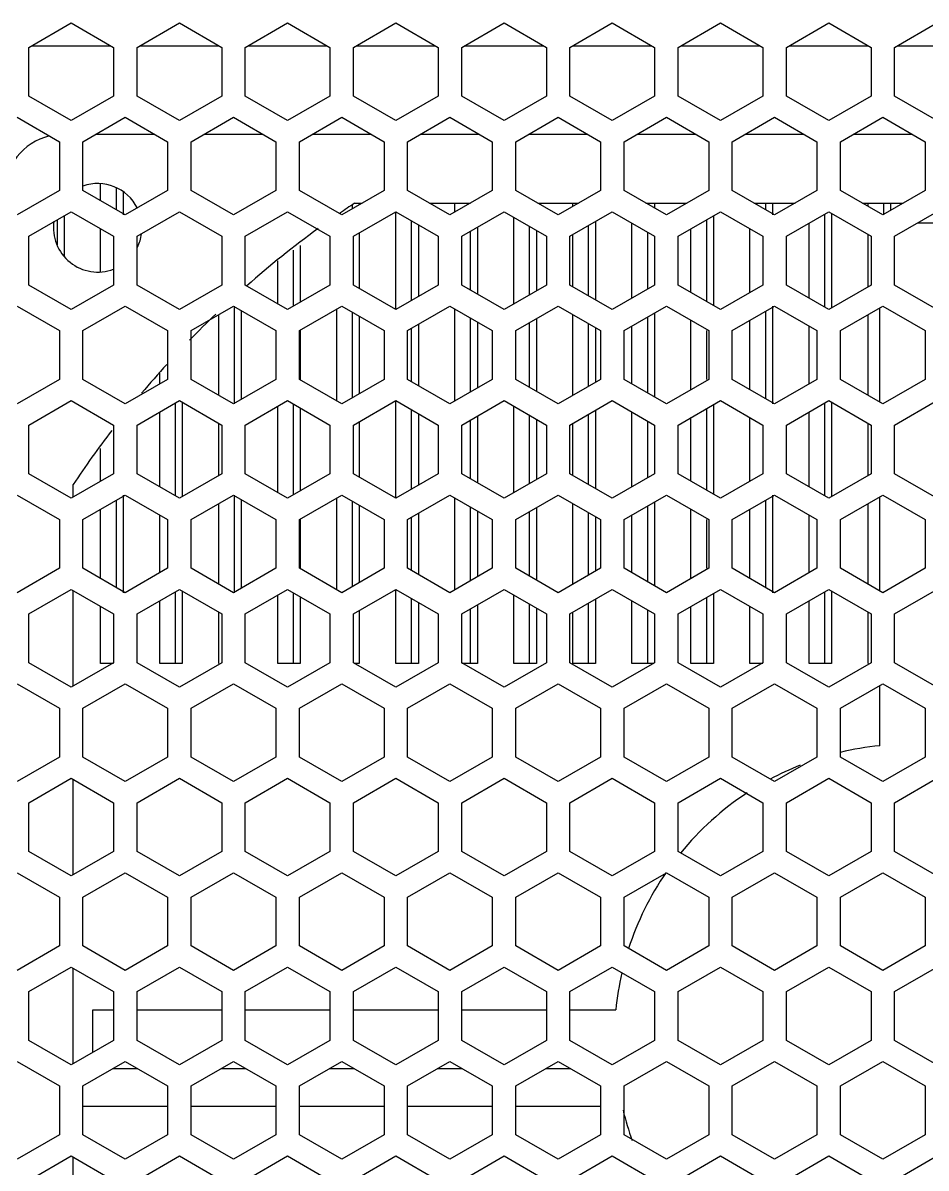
# Model space of a CAD drawing. Header units: millimetres. Extents: x 10297564 to 11610295, y -9287743 to -8409454.
# Drawn here: x 10527860 to 10528781, y -9095050 to -9093881 of the extents above; entities that cross this region are included whole.
import ezdxf

# ---------------------------------------------------------------- set-up
doc = ezdxf.new("R2010")
doc.units = ezdxf.units.MM
doc.header["$LTSCALE"] = 100
doc.layers.add('-0', color=7, linetype='Continuous')

# ---------------------------------------------------------------- blocks, each defined once
blk = doc.blocks.new('인버터 외형도')
at = {"layer": '-0', "linetype": 'Continuous'}
for p, q in [((119043.77, 40713.51), (119076.13, 40732.19)), ((119076.13, 40732.19), (119108.48, 40713.51)), ((119126.54, 40713.51), (119158.9, 40732.19)), ((119158.9, 40732.19), (119191.25, 40713.51)), ((119209.31, 40713.51), (119241.67, 40732.19)), ((119241.67, 40732.19), (119274.02, 40713.51)), ((119292.08, 40713.51), (119324.43, 40732.19)), ((119324.43, 40732.19), (119356.79, 40713.51)), ((119374.85, 40713.51), (119407.2, 40732.19)), ((119407.2, 40732.19), (119439.56, 40713.51)), ((119457.62, 40713.51), (119489.97, 40732.19)), ((119489.97, 40732.19), (119522.33, 40713.51)), ((119540.39, 40713.51), (119572.74, 40732.19)), ((119572.74, 40732.19), (119605.1, 40713.51)), ((119623.16, 40713.51), (119655.51, 40732.19)), ((119655.51, 40732.19), (119687.87, 40713.51)), ((119705.93, 40713.51), (119738.28, 40732.19)), ((119045.75, 40714.66), (119106.5, 40714.66)), ((119128.52, 40714.66), (119189.27, 40714.66)), ((119211.29, 40714.66), (119272.04, 40714.66)), ((119294.06, 40714.66), (119354.81, 40714.66)), ((119376.83, 40714.66), (119437.58, 40714.66)), ((119459.6, 40714.66), (119520.35, 40714.66)), ((119542.37, 40714.66), (119603.11, 40714.66)), ((119625.14, 40714.66), (119685.88, 40714.66)), ((119707.91, 40714.66), (119768.65, 40714.66)), ((119043.77, 40676.15), (119043.77, 40713.51)), ((119108.48, 40713.51), (119108.48, 40676.15)), ((119126.54, 40676.15), (119126.54, 40713.51)), ((119191.25, 40713.51), (119191.25, 40676.15)), ((119209.31, 40676.15), (119209.31, 40713.51)), ((119274.02, 40713.51), (119274.02, 40676.15)), ((119292.08, 40676.15), (119292.08, 40713.51)), ((119356.79, 40713.51), (119356.79, 40676.15)), ((119374.85, 40676.15), (119374.85, 40713.51)), ((119439.56, 40713.51), (119439.56, 40676.15)), ((119457.62, 40676.15), (119457.62, 40713.51)), ((119522.33, 40713.51), (119522.33, 40676.15)), ((119540.39, 40676.15), (119540.39, 40713.51)), ((119605.1, 40713.51), (119605.1, 40676.15)), ((119623.16, 40676.15), (119623.16, 40713.51)), ((119687.87, 40713.51), (119687.87, 40676.15)), ((119705.93, 40676.15), (119705.93, 40713.51)), ((119076.13, 40657.47), (119043.77, 40676.15)), ((119108.48, 40676.15), (119076.13, 40657.47)), ((119158.9, 40657.47), (119126.54, 40676.15)), ((119191.25, 40676.15), (119158.9, 40657.47)), ((119241.67, 40657.47), (119209.31, 40676.15)), ((119274.02, 40676.15), (119241.67, 40657.47)), ((119324.43, 40657.47), (119292.08, 40676.15)), ((119356.79, 40676.15), (119324.43, 40657.47)), ((119407.2, 40657.47), (119374.85, 40676.15)), ((119439.56, 40676.15), (119407.2, 40657.47)), ((119489.97, 40657.47), (119457.62, 40676.15)), ((119522.33, 40676.15), (119489.97, 40657.47)), ((119572.74, 40657.47), (119540.39, 40676.15)), ((119605.1, 40676.15), (119572.74, 40657.47)), ((119655.51, 40657.47), (119623.16, 40676.15)), ((119687.87, 40676.15), (119655.51, 40657.47)), ((119738.28, 40657.47), (119705.93, 40676.15)), ((119034.74, 40659.96), (119067.1, 40641.28)), ((119085.16, 40641.28), (119117.51, 40659.96)), ((119117.51, 40659.96), (119149.87, 40641.28)), ((119167.92, 40641.28), (119200.28, 40659.96)), ((119200.28, 40659.96), (119232.64, 40641.28)), ((119250.69, 40641.28), (119283.05, 40659.96)), ((119283.05, 40659.96), (119315.41, 40641.28)), ((119333.46, 40641.28), (119365.82, 40659.96)), ((119365.82, 40659.96), (119398.17, 40641.28)), ((119416.23, 40641.28), (119448.59, 40659.96)), ((119448.59, 40659.96), (119480.94, 40641.28)), ((119499, 40641.28), (119531.36, 40659.96)), ((119531.36, 40659.96), (119563.71, 40641.28)), ((119581.77, 40641.28), (119614.13, 40659.96)), ((119614.13, 40659.96), (119646.48, 40641.28)), ((119664.54, 40641.28), (119696.9, 40659.96)), ((119696.9, 40659.96), (119729.25, 40641.28)), ((119140.06, 40646.94), (119094.96, 40646.94)), ((119222.83, 40646.94), (119177.73, 40646.94)), ((119305.6, 40646.94), (119260.5, 40646.94)), ((119388.37, 40646.94), (119343.27, 40646.94)), ((119471.14, 40646.94), (119426.04, 40646.94)), ((119553.91, 40646.94), (119508.81, 40646.94)), ((119636.68, 40646.94), (119591.58, 40646.94)), ((119719.45, 40646.94), (119674.34, 40646.94)), ((119067.1, 40641.28), (119067.1, 40603.92)), ((119085.16, 40603.92), (119085.16, 40641.28)), ((119149.87, 40641.28), (119149.87, 40603.92)), ((119167.92, 40603.92), (119167.92, 40641.28)), ((119232.64, 40641.28), (119232.64, 40603.92)), ((119250.69, 40603.92), (119250.69, 40641.28)), ((119315.41, 40641.28), (119315.41, 40603.92)), ((119333.46, 40603.92), (119333.46, 40641.28)), ((119398.17, 40641.28), (119398.17, 40603.92)), ((119416.23, 40603.92), (119416.23, 40641.28)), ((119480.94, 40641.28), (119480.94, 40603.92)), ((119499, 40603.92), (119499, 40641.28)), ((119563.71, 40641.28), (119563.71, 40603.92)), ((119581.77, 40603.92), (119581.77, 40641.28)), ((119646.48, 40641.28), (119646.48, 40603.92)), ((119664.54, 40603.92), (119664.54, 40641.28)), ((119729.25, 40641.28), (119729.25, 40603.92)), ((119098.69, 40596.1), (119098.69, 40609.32)), ((119067.1, 40603.92), (119034.74, 40585.24)), ((119117.51, 40585.24), (119085.16, 40603.92)), ((119110.74, 40589.15), (119110.74, 40605.71)), ((119115.93, 40603.06), (119115.93, 40585.24)), ((119149.87, 40603.92), (119117.51, 40585.24)), ((119200.28, 40585.24), (119167.92, 40603.92)), ((119232.64, 40603.92), (119200.28, 40585.24)), ((119283.05, 40585.24), (119250.69, 40603.92)), ((119315.41, 40603.92), (119283.05, 40585.24)), ((119365.82, 40585.24), (119333.46, 40603.92)), ((119398.17, 40603.92), (119365.82, 40585.24)), ((119448.59, 40585.24), (119416.23, 40603.92)), ((119480.94, 40603.92), (119448.59, 40585.24)), ((119531.36, 40585.24), (119499, 40603.92)), ((119563.71, 40603.92), (119531.36, 40585.24)), ((119614.13, 40585.24), (119581.77, 40603.92)), ((119646.48, 40603.92), (119614.13, 40585.24)), ((119696.9, 40585.24), (119664.54, 40603.92)), ((119729.25, 40603.92), (119696.9, 40585.24)), ((119291.32, 40590.01), (119291.32, 40593.02)), ((119292.96, 40594.27), (119298.69, 40594.27)), ((119296.52, 40594.27), (119296.52, 40593.01)), ((119350.18, 40594.27), (119381.46, 40594.27)), ((119369.58, 40587.41), (119369.58, 40594.27)), ((119432.95, 40594.27), (119464.23, 40594.27)), ((119459.87, 40591.75), (119459.87, 40594.27)), ((119515.72, 40594.27), (119547, 40594.27)), ((119522.25, 40594.27), (119522.25, 40590.49)), ((119598.49, 40594.27), (119629.77, 40594.27)), ((119607.35, 40589.15), (119607.35, 40594.27)), ((119612.55, 40594.27), (119612.55, 40585.24)), ((119681.26, 40594.27), (119712.54, 40594.27)), ((119685.61, 40591.76), (119685.61, 40594.27)), ((119697.65, 40585.24), (119697.65, 40594.27)), ((119702.84, 40594.27), (119702.84, 40588.67)), ((119043.77, 40569.04), (119076.13, 40587.72)), ((119070.78, 40584.64), (119070.78, 40553.82)), ((119076.13, 40587.72), (119108.48, 40569.04)), ((119126.54, 40569.04), (119158.9, 40587.72)), ((119158.9, 40587.72), (119191.25, 40569.04)), ((119209.31, 40569.04), (119241.67, 40587.72)), ((119241.67, 40587.72), (119274.02, 40569.04)), ((119292.08, 40569.04), (119324.43, 40587.72)), ((119324.43, 40513), (119324.43, 40587.72)), ((119324.43, 40587.72), (119356.79, 40569.04)), ((119374.85, 40569.04), (119407.2, 40587.72)), ((119407.2, 40587.72), (119439.56, 40569.04)), ((119414.72, 40517.34), (119414.72, 40583.38)), ((119457.62, 40569.04), (119489.97, 40587.72)), ((119489.97, 40587.72), (119522.33, 40569.04)), ((119540.39, 40569.04), (119572.74, 40587.72)), ((119567.4, 40584.64), (119567.4, 40516.09)), ((119572.74, 40587.72), (119605.1, 40569.04)), ((119623.16, 40569.04), (119655.51, 40587.72)), ((119652.5, 40514.74), (119652.5, 40585.98)), ((119655.51, 40587.72), (119687.87, 40569.04)), ((119657.69, 40586.46), (119657.69, 40514.26)), ((119705.93, 40569.04), (119738.28, 40587.72)), ((119065.59, 40562.34), (119065.59, 40581.64)), ((119098.69, 40541.6), (119098.69, 40574.69)), ((119336.47, 40519.95), (119336.47, 40580.78)), ((119341.67, 40577.78), (119341.67, 40522.95)), ((119386.81, 40575.95), (119386.81, 40524.78)), ((119426.76, 40524.3), (119426.76, 40576.43)), ((119431.96, 40573.43), (119431.96, 40527.3)), ((119471.91, 40523.43), (119471.91, 40577.3)), ((119477.11, 40580.3), (119477.11, 40520.43)), ((119505.02, 40521.69), (119505.02, 40579.04)), ((119550.16, 40526.04), (119550.16, 40574.69)), ((119562.21, 40519.09), (119562.21, 40581.64)), ((119595.31, 40526.03), (119595.31, 40574.69)), ((119640.46, 40521.69), (119640.46, 40579.03)), ((119723.55, 40579.22), (119739.79, 40579.22)), ((119043.77, 40531.68), (119043.77, 40569.04)), ((119108.48, 40569.04), (119108.48, 40531.68)), ((119126.54, 40531.68), (119126.54, 40569.04)), ((119191.25, 40569.04), (119191.25, 40531.68)), ((119209.31, 40531.68), (119209.31, 40569.04)), ((119274.02, 40569.04), (119274.02, 40531.68)), ((119292.08, 40531.68), (119292.08, 40569.04)), ((119296.52, 40571.61), (119296.52, 40529.12)), ((119356.79, 40569.04), (119356.79, 40531.68)), ((119374.85, 40531.68), (119374.85, 40569.04)), ((119381.62, 40527.78), (119381.62, 40572.95)), ((119439.56, 40569.04), (119439.56, 40531.68)), ((119457.62, 40531.68), (119457.62, 40569.04)), ((119459.87, 40530.38), (119459.87, 40570.34)), ((119517.06, 40528.64), (119517.06, 40572.09)), ((119522.33, 40569.04), (119522.33, 40531.68)), ((119540.39, 40531.68), (119540.39, 40569.04)), ((119605.1, 40569.04), (119605.1, 40531.68)), ((119623.16, 40531.68), (119623.16, 40569.04)), ((119685.61, 40530.38), (119685.61, 40570.35)), ((119687.87, 40569.04), (119687.87, 40531.68)), ((119705.93, 40531.68), (119705.93, 40569.04)), ((119246.18, 40515.61), (119246.18, 40558.37)), ((119251.37, 40561.92), (119251.37, 40518.61)), ((119234.14, 40517.35), (119234.14, 40550.15)), ((119076.13, 40513), (119043.77, 40531.68)), ((119108.48, 40531.68), (119076.13, 40513)), ((119158.9, 40513), (119126.54, 40531.68)), ((119191.25, 40531.68), (119158.9, 40513)), ((119241.67, 40513), (119209.31, 40531.68)), ((119274.02, 40531.68), (119241.67, 40513)), ((119324.43, 40513), (119292.08, 40531.68)), ((119356.79, 40531.68), (119324.43, 40513)), ((119407.2, 40513), (119374.85, 40531.68)), ((119439.56, 40531.68), (119407.2, 40513)), ((119489.97, 40513), (119457.62, 40531.68)), ((119522.33, 40531.68), (119489.97, 40513)), ((119572.74, 40513), (119540.39, 40531.68)), ((119605.1, 40531.68), (119572.74, 40513)), ((119655.51, 40513), (119623.16, 40531.68)), ((119687.87, 40531.68), (119655.51, 40513)), ((119738.28, 40513), (119705.93, 40531.68)), ((119034.74, 40515.49), (119067.1, 40496.81)), ((119085.16, 40496.81), (119117.51, 40515.49)), ((119117.51, 40515.49), (119149.87, 40496.81)), ((119167.92, 40496.81), (119200.28, 40515.49)), ((119200.28, 40515.49), (119232.64, 40496.81)), ((119201.03, 40440.77), (119201.03, 40515.49)), ((119250.69, 40496.81), (119283.05, 40515.49)), ((119279.28, 40442.94), (119279.28, 40513.31)), ((119283.05, 40515.49), (119315.41, 40496.81)), ((119333.46, 40496.81), (119365.82, 40515.49)), ((119365.82, 40515.49), (119398.17, 40496.81)), ((119369.58, 40442.94), (119369.58, 40513.32)), ((119416.23, 40496.81), (119448.59, 40515.49)), ((119448.59, 40515.49), (119480.94, 40496.81)), ((119499, 40496.81), (119531.36, 40515.49)), ((119531.36, 40515.49), (119563.71, 40496.81)), ((119581.77, 40496.81), (119614.13, 40515.49)), ((119612.55, 40515.49), (119612.55, 40440.77)), ((119614.13, 40515.49), (119646.48, 40496.81)), ((119664.54, 40496.81), (119696.9, 40515.49)), ((119694.64, 40442.07), (119694.64, 40514.19)), ((119696.9, 40515.49), (119729.25, 40496.81)), ((119188.99, 40447.29), (119188.99, 40508.97)), ((119206.22, 40512.06), (119206.22, 40444.2)), ((119291.32, 40445.54), (119291.32, 40510.71)), ((119296.52, 40507.71), (119296.52, 40448.54)), ((119381.62, 40449.89), (119381.62, 40506.37)), ((119386.81, 40503.37), (119386.81, 40452.89)), ((119431.96, 40505.89), (119431.96, 40450.37)), ((119459.87, 40447.28), (119459.87, 40508.98)), ((119517.06, 40449.02), (119517.06, 40507.23)), ((119522.25, 40510.23), (119522.25, 40446.02)), ((119550.16, 40451.63), (119550.16, 40504.63)), ((119595.31, 40451.63), (119595.31, 40504.63)), ((119607.35, 40444.68), (119607.35, 40511.58)), ((119685.61, 40447.29), (119685.61, 40508.97)), ((119067.1, 40496.81), (119067.1, 40459.45)), ((119085.16, 40459.45), (119085.16, 40496.81)), ((119149.87, 40496.81), (119149.87, 40459.45)), ((119167.92, 40459.45), (119167.92, 40496.81)), ((119232.64, 40496.81), (119232.64, 40459.45)), ((119250.69, 40459.45), (119250.69, 40496.81)), ((119251.37, 40496.81), (119251.37, 40459.45)), ((119315.41, 40496.81), (119315.41, 40459.45)), ((119333.46, 40459.45), (119333.46, 40496.81)), ((119336.47, 40457.71), (119336.47, 40498.54)), ((119341.67, 40501.54), (119341.67, 40454.71)), ((119398.17, 40496.81), (119398.17, 40459.45)), ((119416.23, 40459.45), (119416.23, 40496.81)), ((119426.76, 40453.37), (119426.76, 40502.89)), ((119471.91, 40454.23), (119471.91, 40502.02)), ((119477.11, 40499.02), (119477.11, 40457.23)), ((119480.94, 40496.81), (119480.94, 40459.45)), ((119499, 40459.45), (119499, 40496.81)), ((119505.02, 40455.98), (119505.02, 40500.28)), ((119562.21, 40459.45), (119562.21, 40496.81)), ((119563.71, 40496.81), (119563.71, 40459.45)), ((119581.77, 40459.45), (119581.77, 40496.81)), ((119640.46, 40455.97), (119640.46, 40500.29)), ((119646.48, 40496.81), (119646.48, 40459.45)), ((119664.54, 40459.45), (119664.54, 40496.81)), ((119729.25, 40496.81), (119729.25, 40459.45)), ((119143.84, 40455.97), (119143.84, 40464.32)), ((119067.1, 40459.45), (119034.74, 40440.77)), ((119117.51, 40440.77), (119085.16, 40459.45)), ((119149.87, 40459.45), (119117.51, 40440.77)), ((119200.28, 40440.77), (119167.92, 40459.45)), ((119232.64, 40459.45), (119200.28, 40440.77)), ((119283.05, 40440.77), (119250.69, 40459.45)), ((119315.41, 40459.45), (119283.05, 40440.77)), ((119365.82, 40440.77), (119333.46, 40459.45)), ((119398.17, 40459.45), (119365.82, 40440.77)), ((119448.59, 40440.77), (119416.23, 40459.45)), ((119480.94, 40459.45), (119448.59, 40440.77)), ((119531.36, 40440.77), (119499, 40459.45)), ((119563.71, 40459.45), (119531.36, 40440.77)), ((119614.13, 40440.77), (119581.77, 40459.45)), ((119646.48, 40459.45), (119614.13, 40440.77)), ((119696.9, 40440.77), (119664.54, 40459.45)), ((119729.25, 40459.45), (119696.9, 40440.77)), ((119043.77, 40424.57), (119076.13, 40443.25)), ((119076.13, 40443.25), (119108.48, 40424.57)), ((119126.54, 40424.57), (119158.9, 40443.25)), ((119158.9, 40443.25), (119191.25, 40424.57)), ((119209.31, 40424.57), (119241.67, 40443.25)), ((119241.67, 40443.25), (119274.02, 40424.57)), ((119292.08, 40424.57), (119324.43, 40443.25)), ((119324.43, 40368.53), (119324.43, 40443.25)), ((119324.43, 40443.25), (119356.79, 40424.57)), ((119374.85, 40424.57), (119407.2, 40443.25)), ((119407.2, 40443.25), (119439.56, 40424.57)), ((119457.62, 40424.57), (119489.97, 40443.25)), ((119489.97, 40443.25), (119522.33, 40424.57)), ((119540.39, 40424.57), (119572.74, 40443.25)), ((119572.74, 40443.25), (119605.1, 40424.57)), ((119623.16, 40424.57), (119655.51, 40443.25)), ((119655.51, 40443.25), (119687.87, 40424.57)), ((119705.93, 40424.57), (119738.28, 40443.25)), ((119143.84, 40377.22), (119143.84, 40434.56)), ((119155.88, 40370.27), (119155.88, 40441.51)), ((119161.08, 40441.99), (119161.08, 40369.79)), ((119234.14, 40372.88), (119234.14, 40438.91)), ((119246.18, 40371.14), (119246.18, 40440.65)), ((119251.37, 40437.65), (119251.37, 40374.14)), ((119336.47, 40375.48), (119336.47, 40436.31)), ((119341.67, 40433.31), (119341.67, 40378.48)), ((119414.72, 40372.87), (119414.72, 40438.91)), ((119477.11, 40435.83), (119477.11, 40375.96)), ((119505.02, 40377.22), (119505.02, 40434.57)), ((119562.21, 40374.62), (119562.21, 40437.17)), ((119567.4, 40440.17), (119567.4, 40371.62)), ((119640.46, 40377.22), (119640.46, 40434.56)), ((119652.5, 40370.27), (119652.5, 40441.51)), ((119657.69, 40441.99), (119657.69, 40369.79)), ((119043.77, 40387.21), (119043.77, 40424.57)), ((119108.48, 40424.57), (119108.48, 40387.21)), ((119126.54, 40387.21), (119126.54, 40424.57)), ((119188.99, 40385.91), (119188.99, 40425.88)), ((119191.25, 40424.57), (119191.25, 40387.21)), ((119209.31, 40387.21), (119209.31, 40424.57)), ((119274.02, 40424.57), (119274.02, 40387.21)), ((119292.08, 40387.21), (119292.08, 40424.57)), ((119296.52, 40427.14), (119296.52, 40384.65)), ((119356.79, 40424.57), (119356.79, 40387.21)), ((119374.85, 40387.21), (119374.85, 40424.57)), ((119381.62, 40383.3), (119381.62, 40428.48)), ((119386.81, 40431.48), (119386.81, 40380.31)), ((119426.76, 40379.83), (119426.76, 40431.96)), ((119431.96, 40428.96), (119431.96, 40382.83)), ((119439.56, 40424.57), (119439.56, 40387.21)), ((119457.62, 40387.21), (119457.62, 40424.57)), ((119459.87, 40385.91), (119459.87, 40425.87)), ((119471.91, 40378.96), (119471.91, 40432.83)), ((119517.06, 40384.17), (119517.06, 40427.62)), ((119522.33, 40424.57), (119522.33, 40387.21)), ((119540.39, 40387.21), (119540.39, 40424.57)), ((119550.16, 40381.57), (119550.16, 40430.22)), ((119595.31, 40381.56), (119595.31, 40430.22)), ((119605.1, 40424.57), (119605.1, 40387.21)), ((119623.16, 40387.21), (119623.16, 40424.57)), ((119685.61, 40385.91), (119685.61, 40425.88)), ((119687.87, 40424.57), (119687.87, 40387.21)), ((119705.93, 40387.21), (119705.93, 40424.57)), ((119098.69, 40381.56), (119098.69, 40406.51)), ((119076.13, 40368.53), (119043.77, 40387.21)), ((119108.48, 40387.21), (119076.13, 40368.53)), ((119158.9, 40368.53), (119126.54, 40387.21)), ((119191.25, 40387.21), (119158.9, 40368.53)), ((119241.67, 40368.53), (119209.31, 40387.21)), ((119274.02, 40387.21), (119241.67, 40368.53)), ((119324.43, 40368.53), (119292.08, 40387.21)), ((119356.79, 40387.21), (119324.43, 40368.53)), ((119407.2, 40368.53), (119374.85, 40387.21)), ((119439.56, 40387.21), (119407.2, 40368.53)), ((119489.97, 40368.53), (119457.62, 40387.21)), ((119522.33, 40387.21), (119489.97, 40368.53)), ((119572.74, 40368.53), (119540.39, 40387.21)), ((119605.1, 40387.21), (119572.74, 40368.53)), ((119655.51, 40368.53), (119623.16, 40387.21)), ((119687.87, 40387.21), (119655.51, 40368.53)), ((119738.28, 40368.53), (119705.93, 40387.21)), ((119077.63, 40369.4), (119077.63, 40378.94)), ((119034.74, 40371.02), (119067.1, 40352.34)), ((119085.16, 40352.34), (119117.51, 40371.02)), ((119110.74, 40300.21), (119110.74, 40367.11)), ((119115.93, 40371.02), (119115.93, 40296.3)), ((119117.51, 40371.02), (119149.87, 40352.34)), ((119167.92, 40352.34), (119200.28, 40371.02)), ((119188.99, 40302.82), (119188.99, 40364.5)), ((119200.28, 40371.02), (119232.64, 40352.34)), ((119201.03, 40296.3), (119201.03, 40371.02)), ((119206.22, 40367.59), (119206.22, 40299.73)), ((119250.69, 40352.34), (119283.05, 40371.02)), ((119279.28, 40298.47), (119279.28, 40368.84)), ((119283.05, 40371.02), (119315.41, 40352.34)), ((119291.32, 40301.07), (119291.32, 40366.24)), ((119296.52, 40363.24), (119296.52, 40304.07)), ((119333.46, 40352.34), (119365.82, 40371.02)), ((119365.82, 40371.02), (119398.17, 40352.34)), ((119369.58, 40298.47), (119369.58, 40368.85)), ((119416.23, 40352.34), (119448.59, 40371.02)), ((119448.59, 40371.02), (119480.94, 40352.34)), ((119459.87, 40302.81), (119459.87, 40364.51)), ((119499, 40352.34), (119531.36, 40371.02)), ((119522.25, 40365.76), (119522.25, 40301.55)), ((119531.36, 40371.02), (119563.71, 40352.34)), ((119581.77, 40352.34), (119614.13, 40371.02)), ((119607.35, 40300.21), (119607.35, 40367.11)), ((119612.55, 40371.02), (119612.55, 40296.3)), ((119614.13, 40371.02), (119646.48, 40352.34)), ((119664.54, 40352.34), (119696.9, 40371.02)), ((119685.61, 40302.82), (119685.61, 40364.5)), ((119694.64, 40297.6), (119694.64, 40369.72)), ((119696.9, 40371.02), (119729.25, 40352.34)), ((119098.69, 40307.16), (119098.69, 40360.16)), ((119143.84, 40311.5), (119143.84, 40355.82)), ((119341.67, 40357.07), (119341.67, 40310.24)), ((119381.62, 40305.42), (119381.62, 40361.9)), ((119386.81, 40358.9), (119386.81, 40308.42)), ((119426.76, 40308.9), (119426.76, 40358.42)), ((119431.96, 40361.42), (119431.96, 40305.9)), ((119471.91, 40309.76), (119471.91, 40357.55)), ((119477.11, 40354.55), (119477.11, 40312.76)), ((119505.02, 40311.5), (119505.02, 40355.81)), ((119517.06, 40304.55), (119517.06, 40362.76)), ((119550.16, 40307.16), (119550.16, 40360.16)), ((119595.31, 40307.16), (119595.31, 40360.16)), ((119640.46, 40311.5), (119640.46, 40355.82)), ((119067.1, 40352.34), (119067.1, 40314.98)), ((119085.16, 40314.98), (119085.16, 40352.34)), ((119149.87, 40352.34), (119149.87, 40314.98)), ((119167.92, 40314.98), (119167.92, 40352.34)), ((119232.64, 40352.34), (119232.64, 40314.98)), ((119250.69, 40314.98), (119250.69, 40352.34)), ((119251.37, 40352.34), (119251.37, 40314.98)), ((119315.41, 40352.34), (119315.41, 40314.98)), ((119333.46, 40314.98), (119333.46, 40352.34)), ((119336.47, 40313.24), (119336.47, 40354.07)), ((119398.17, 40352.34), (119398.17, 40314.98)), ((119416.23, 40314.98), (119416.23, 40352.34)), ((119480.94, 40352.34), (119480.94, 40314.98)), ((119499, 40314.98), (119499, 40352.34)), ((119562.21, 40314.98), (119562.21, 40352.34)), ((119563.71, 40352.34), (119563.71, 40314.98)), ((119581.77, 40314.98), (119581.77, 40352.34)), ((119646.48, 40352.34), (119646.48, 40314.98)), ((119664.54, 40314.98), (119664.54, 40352.34)), ((119729.25, 40352.34), (119729.25, 40314.98)), ((119067.1, 40314.98), (119034.74, 40296.3)), ((119117.51, 40296.3), (119085.16, 40314.98)), ((119149.87, 40314.98), (119117.51, 40296.3)), ((119200.28, 40296.3), (119167.92, 40314.98)), ((119232.64, 40314.98), (119200.28, 40296.3)), ((119283.05, 40296.3), (119250.69, 40314.98)), ((119315.41, 40314.98), (119283.05, 40296.3)), ((119365.82, 40296.3), (119333.46, 40314.98)), ((119398.17, 40314.98), (119365.82, 40296.3)), ((119448.59, 40296.3), (119416.23, 40314.98)), ((119480.94, 40314.98), (119448.59, 40296.3)), ((119531.36, 40296.3), (119499, 40314.98)), ((119563.71, 40314.98), (119531.36, 40296.3)), ((119614.13, 40296.3), (119581.77, 40314.98)), ((119646.48, 40314.98), (119614.13, 40296.3)), ((119696.9, 40296.3), (119664.54, 40314.98)), ((119729.25, 40314.98), (119696.9, 40296.3)), ((119043.77, 40280.1), (119076.13, 40298.78)), ((119076.13, 40298.78), (119108.48, 40280.1)), ((119077.63, 40224.93), (119077.63, 40297.91)), ((119126.54, 40280.1), (119158.9, 40298.78)), ((119155.88, 40242.12), (119155.88, 40297.04)), ((119158.9, 40298.78), (119191.25, 40280.1)), ((119161.08, 40297.52), (119161.08, 40242.12)), ((119209.31, 40280.1), (119241.67, 40298.78)), ((119234.14, 40242.12), (119234.14, 40294.44)), ((119241.67, 40298.78), (119274.02, 40280.1)), ((119246.18, 40242.12), (119246.18, 40296.18)), ((119251.37, 40293.18), (119251.37, 40242.12)), ((119292.08, 40280.1), (119324.43, 40298.78)), ((119324.43, 40242.12), (119324.43, 40298.78)), ((119324.43, 40298.78), (119356.79, 40280.1)), ((119374.85, 40280.1), (119407.2, 40298.78)), ((119407.2, 40298.78), (119439.56, 40280.1)), ((119414.72, 40242.12), (119414.72, 40294.44)), ((119457.62, 40280.1), (119489.97, 40298.78)), ((119489.97, 40298.78), (119522.33, 40280.1)), ((119540.39, 40280.1), (119572.74, 40298.78)), ((119567.4, 40295.7), (119567.4, 40242.12)), ((119572.74, 40298.78), (119605.1, 40280.1)), ((119623.16, 40280.1), (119655.51, 40298.78)), ((119652.5, 40242.12), (119652.5, 40297.04)), ((119655.51, 40298.78), (119687.87, 40280.1)), ((119657.69, 40297.52), (119657.69, 40242.12)), ((119705.93, 40280.1), (119738.28, 40298.78)), ((119098.69, 40242.12), (119098.69, 40285.75)), ((119143.84, 40242.12), (119143.84, 40290.09)), ((119336.47, 40242.12), (119336.47, 40291.83)), ((119341.67, 40288.84), (119341.67, 40242.12)), ((119386.81, 40287.01), (119386.81, 40242.12)), ((119426.76, 40242.12), (119426.76, 40287.49)), ((119431.96, 40284.49), (119431.96, 40242.12)), ((119471.91, 40242.12), (119471.91, 40288.36)), ((119477.11, 40291.35), (119477.11, 40242.12)), ((119505.02, 40242.12), (119505.02, 40290.1)), ((119550.16, 40242.12), (119550.16, 40285.75)), ((119562.21, 40242.12), (119562.21, 40292.7)), ((119595.31, 40242.12), (119595.31, 40285.75)), ((119640.46, 40242.12), (119640.46, 40290.09)), ((119043.77, 40242.74), (119043.77, 40280.1)), ((119108.48, 40280.1), (119108.48, 40242.74)), ((119126.54, 40242.74), (119126.54, 40280.1)), ((119188.99, 40242.12), (119188.99, 40281.41)), ((119191.25, 40280.1), (119191.25, 40242.74)), ((119209.31, 40242.74), (119209.31, 40280.1)), ((119274.02, 40280.1), (119274.02, 40242.74)), ((119292.08, 40242.74), (119292.08, 40280.1)), ((119296.52, 40282.67), (119296.52, 40242.12)), ((119356.79, 40280.1), (119356.79, 40242.74)), ((119374.85, 40242.74), (119374.85, 40280.1)), ((119381.62, 40242.12), (119381.62, 40284.01)), ((119439.56, 40280.1), (119439.56, 40242.74)), ((119457.62, 40242.74), (119457.62, 40280.1)), ((119459.87, 40242.12), (119459.87, 40281.4)), ((119517.06, 40242.12), (119517.06, 40283.15)), ((119522.33, 40280.1), (119522.33, 40242.74)), ((119540.39, 40242.74), (119540.39, 40280.1)), ((119605.1, 40280.1), (119605.1, 40242.74)), ((119623.16, 40242.74), (119623.16, 40280.1)), ((119685.61, 40242.12), (119685.61, 40281.41)), ((119687.87, 40280.1), (119687.87, 40242.74)), ((119705.93, 40242.74), (119705.93, 40280.1)), ((119076.13, 40224.06), (119043.77, 40242.74)), ((119108.48, 40242.74), (119076.13, 40224.06)), ((119108.48, 40242.12), (119098.69, 40242.12)), ((119158.9, 40224.06), (119126.54, 40242.74)), ((119161.08, 40242.12), (119143.84, 40242.12)), ((119191.25, 40242.74), (119158.9, 40224.06)), ((119241.67, 40224.06), (119209.31, 40242.74)), ((119251.37, 40242.12), (119234.14, 40242.12)), ((119274.02, 40242.74), (119241.67, 40224.06)), ((119324.43, 40224.06), (119292.08, 40242.74)), ((119296.52, 40242.12), (119293.16, 40242.12)), ((119356.79, 40242.74), (119324.43, 40224.06)), ((119341.67, 40242.12), (119324.43, 40242.12)), ((119407.2, 40224.06), (119374.85, 40242.74)), ((119386.81, 40242.12), (119374.85, 40242.12)), ((119439.56, 40242.74), (119407.2, 40224.06)), ((119431.96, 40242.12), (119414.72, 40242.12)), ((119489.97, 40224.06), (119457.62, 40242.74)), ((119477.11, 40242.12), (119459.87, 40242.12)), ((119522.33, 40242.74), (119489.97, 40224.06)), ((119521.25, 40242.12), (119505.02, 40242.12)), ((119572.74, 40224.06), (119540.39, 40242.74)), ((119567.4, 40242.12), (119550.16, 40242.12)), ((119605.1, 40242.74), (119572.74, 40224.06)), ((119605.1, 40242.12), (119595.31, 40242.12)), ((119655.51, 40224.06), (119623.16, 40242.74)), ((119657.69, 40242.12), (119640.46, 40242.12)), ((119687.87, 40242.74), (119655.51, 40224.06)), ((119738.28, 40224.06), (119705.93, 40242.74)), ((119034.74, 40226.55), (119067.1, 40207.87)), ((119085.16, 40207.87), (119117.51, 40226.55)), ((119117.51, 40226.55), (119149.87, 40207.87)), ((119167.92, 40207.87), (119200.28, 40226.55)), ((119200.28, 40226.55), (119232.64, 40207.87)), ((119250.69, 40207.87), (119283.05, 40226.55)), ((119283.05, 40226.55), (119315.41, 40207.87)), ((119333.46, 40207.87), (119365.82, 40226.55)), ((119365.82, 40226.55), (119398.17, 40207.87)), ((119416.23, 40207.87), (119448.59, 40226.55)), ((119448.59, 40226.55), (119480.94, 40207.87)), ((119499, 40207.87), (119531.36, 40226.55)), ((119531.36, 40226.55), (119563.71, 40207.87)), ((119581.77, 40207.87), (119614.13, 40226.55)), ((119614.13, 40226.55), (119646.48, 40207.87)), ((119664.54, 40207.87), (119696.9, 40226.55)), ((119694.64, 40179.22), (119694.64, 40225.25)), ((119696.9, 40226.55), (119729.25, 40207.87)), ((119067.1, 40207.87), (119067.1, 40170.51)), ((119085.16, 40170.51), (119085.16, 40207.87)), ((119149.87, 40207.87), (119149.87, 40170.51)), ((119167.92, 40170.51), (119167.92, 40207.87)), ((119232.64, 40207.87), (119232.64, 40170.51)), ((119250.69, 40170.51), (119250.69, 40207.87)), ((119315.41, 40207.87), (119315.41, 40170.51)), ((119333.46, 40170.51), (119333.46, 40207.87)), ((119398.17, 40207.87), (119398.17, 40170.51)), ((119416.23, 40170.51), (119416.23, 40207.87)), ((119480.94, 40207.87), (119480.94, 40170.51)), ((119499, 40170.51), (119499, 40207.87)), ((119563.71, 40207.87), (119563.71, 40170.51)), ((119581.77, 40170.51), (119581.77, 40207.87)), ((119646.48, 40207.87), (119646.48, 40170.51)), ((119664.54, 40170.51), (119664.54, 40207.87)), ((119729.25, 40207.87), (119729.25, 40170.51)), ((119067.1, 40170.51), (119034.74, 40151.83)), ((119117.51, 40151.83), (119085.16, 40170.51)), ((119149.87, 40170.51), (119117.51, 40151.83)), ((119200.28, 40151.83), (119167.92, 40170.51)), ((119232.64, 40170.51), (119200.28, 40151.83)), ((119283.05, 40151.83), (119250.69, 40170.51)), ((119315.41, 40170.51), (119283.05, 40151.83)), ((119365.82, 40151.83), (119333.46, 40170.51)), ((119398.17, 40170.51), (119365.82, 40151.83)), ((119448.59, 40151.83), (119416.23, 40170.51)), ((119480.94, 40170.51), (119448.59, 40151.83)), ((119531.36, 40151.83), (119499, 40170.51)), ((119563.71, 40170.51), (119531.36, 40151.83)), ((119614.13, 40151.83), (119581.77, 40170.51)), ((119646.48, 40170.51), (119614.13, 40151.83)), ((119696.9, 40151.83), (119664.54, 40170.51)), ((119729.25, 40170.51), (119696.9, 40151.83)), ((119043.77, 40135.63), (119076.13, 40154.31)), ((119076.13, 40154.31), (119108.48, 40135.63)), ((119077.63, 40080.46), (119077.63, 40153.44)), ((119126.54, 40135.63), (119158.9, 40154.31)), ((119158.9, 40154.31), (119191.25, 40135.63)), ((119209.31, 40135.63), (119241.67, 40154.31)), ((119241.67, 40154.31), (119274.02, 40135.63)), ((119292.08, 40135.63), (119324.43, 40154.31)), ((119324.43, 40154.31), (119356.79, 40135.63)), ((119374.85, 40135.63), (119407.2, 40154.31)), ((119407.2, 40154.31), (119439.56, 40135.63)), ((119457.62, 40135.63), (119489.97, 40154.31)), ((119489.97, 40154.31), (119522.33, 40135.63)), ((119540.39, 40135.63), (119572.74, 40154.31)), ((119572.74, 40154.31), (119605.1, 40135.63)), ((119623.16, 40135.63), (119655.51, 40154.31)), ((119655.51, 40154.31), (119687.87, 40135.63)), ((119705.93, 40135.63), (119738.28, 40154.31)), ((119043.77, 40098.27), (119043.77, 40135.63)), ((119108.48, 40135.63), (119108.48, 40098.27)), ((119126.54, 40098.27), (119126.54, 40135.63)), ((119191.25, 40135.63), (119191.25, 40098.27)), ((119209.31, 40098.27), (119209.31, 40135.63)), ((119274.02, 40135.63), (119274.02, 40098.27)), ((119292.08, 40098.27), (119292.08, 40135.63)), ((119356.79, 40135.63), (119356.79, 40098.27)), ((119374.85, 40098.27), (119374.85, 40135.63)), ((119439.56, 40135.63), (119439.56, 40098.27)), ((119457.62, 40098.27), (119457.62, 40135.63)), ((119522.33, 40135.63), (119522.33, 40098.27)), ((119540.39, 40098.27), (119540.39, 40135.63)), ((119605.1, 40135.63), (119605.1, 40098.27)), ((119623.16, 40098.27), (119623.16, 40135.63)), ((119687.87, 40135.63), (119687.87, 40098.27)), ((119705.93, 40098.27), (119705.93, 40135.63)), ((119076.13, 40079.59), (119043.77, 40098.27)), ((119108.48, 40098.27), (119076.13, 40079.59)), ((119158.9, 40079.59), (119126.54, 40098.27)), ((119191.25, 40098.27), (119158.9, 40079.59)), ((119241.67, 40079.59), (119209.31, 40098.27)), ((119274.02, 40098.27), (119241.67, 40079.59)), ((119324.43, 40079.59), (119292.08, 40098.27)), ((119356.79, 40098.27), (119324.43, 40079.59)), ((119407.2, 40079.59), (119374.85, 40098.27)), ((119439.56, 40098.27), (119407.2, 40079.59)), ((119489.97, 40079.59), (119457.62, 40098.27)), ((119522.33, 40098.27), (119489.97, 40079.59)), ((119572.74, 40079.59), (119540.39, 40098.27)), ((119605.1, 40098.27), (119572.74, 40079.59)), ((119655.51, 40079.59), (119623.16, 40098.27)), ((119687.87, 40098.27), (119655.51, 40079.59)), ((119738.28, 40079.59), (119705.93, 40098.27)), ((119034.74, 40082.08), (119067.1, 40063.4)), ((119085.16, 40063.4), (119117.51, 40082.08)), ((119117.51, 40082.08), (119149.87, 40063.4)), ((119167.92, 40063.4), (119200.28, 40082.08)), ((119200.28, 40082.08), (119232.64, 40063.4)), ((119250.69, 40063.4), (119283.05, 40082.08)), ((119283.05, 40082.08), (119315.41, 40063.4)), ((119333.46, 40063.4), (119365.82, 40082.08)), ((119365.82, 40082.08), (119398.17, 40063.4)), ((119416.23, 40063.4), (119448.59, 40082.08)), ((119448.59, 40082.08), (119480.94, 40063.4)), ((119499, 40063.4), (119531.36, 40082.08)), ((119531.36, 40082.08), (119563.71, 40063.4)), ((119581.77, 40063.4), (119614.13, 40082.08)), ((119614.13, 40082.08), (119646.48, 40063.4)), ((119664.54, 40063.4), (119696.9, 40082.08)), ((119696.9, 40082.08), (119729.25, 40063.4)), ((119067.1, 40063.4), (119067.1, 40026.04)), ((119085.16, 40026.04), (119085.16, 40063.4)), ((119149.87, 40063.4), (119149.87, 40026.04)), ((119167.92, 40026.04), (119167.92, 40063.4)), ((119232.64, 40063.4), (119232.64, 40026.04)), ((119250.69, 40026.04), (119250.69, 40063.4)), ((119315.41, 40063.4), (119315.41, 40026.04)), ((119333.46, 40026.04), (119333.46, 40063.4)), ((119398.17, 40063.4), (119398.17, 40026.04)), ((119416.23, 40026.04), (119416.23, 40063.4)), ((119480.94, 40063.4), (119480.94, 40026.04)), ((119499, 40026.04), (119499, 40063.4)), ((119563.71, 40063.4), (119563.71, 40026.04)), ((119581.77, 40026.04), (119581.77, 40063.4)), ((119646.48, 40063.4), (119646.48, 40026.04)), ((119664.54, 40026.04), (119664.54, 40063.4)), ((119729.25, 40063.4), (119729.25, 40026.04)), ((119067.1, 40026.04), (119034.74, 40007.36)), ((119117.51, 40007.36), (119085.16, 40026.04)), ((119149.87, 40026.04), (119117.51, 40007.36)), ((119200.28, 40007.36), (119167.92, 40026.04)), ((119232.64, 40026.04), (119200.28, 40007.36)), ((119283.05, 40007.36), (119250.69, 40026.04)), ((119315.41, 40026.04), (119283.05, 40007.36)), ((119365.82, 40007.36), (119333.46, 40026.04)), ((119398.17, 40026.04), (119365.82, 40007.36)), ((119448.59, 40007.36), (119416.23, 40026.04)), ((119480.94, 40026.04), (119448.59, 40007.36)), ((119531.36, 40007.36), (119499, 40026.04)), ((119563.71, 40026.04), (119531.36, 40007.36)), ((119614.13, 40007.36), (119581.77, 40026.04)), ((119646.48, 40026.04), (119614.13, 40007.36)), ((119696.9, 40007.36), (119664.54, 40026.04)), ((119729.25, 40026.04), (119696.9, 40007.36)), ((119043.77, 39991.16), (119076.13, 40009.84)), ((119076.13, 40009.84), (119108.48, 39991.16)), ((119077.63, 39935.99), (119077.63, 40008.97)), ((119126.54, 39991.16), (119158.9, 40009.84)), ((119158.9, 40009.84), (119191.25, 39991.16)), ((119209.31, 39991.16), (119241.67, 40009.84)), ((119241.67, 40009.84), (119274.02, 39991.16)), ((119292.08, 39991.16), (119324.43, 40009.84)), ((119324.43, 40009.84), (119356.79, 39991.16)), ((119374.85, 39991.16), (119407.2, 40009.84)), ((119407.2, 40009.84), (119439.56, 39991.16)), ((119457.62, 39991.16), (119489.97, 40009.84)), ((119489.97, 40009.84), (119522.33, 39991.16)), ((119540.39, 39991.16), (119572.74, 40009.84)), ((119572.74, 40009.84), (119605.1, 39991.16)), ((119623.16, 39991.16), (119655.51, 40009.84)), ((119655.51, 40009.84), (119687.87, 39991.16)), ((119705.93, 39991.16), (119738.28, 40009.84)), ((119043.77, 39953.8), (119043.77, 39991.16)), ((119108.48, 39991.16), (119108.48, 39953.8)), ((119126.54, 39953.8), (119126.54, 39991.16)), ((119191.25, 39991.16), (119191.25, 39953.8)), ((119209.31, 39953.8), (119209.31, 39991.16)), ((119274.02, 39991.16), (119274.02, 39953.8)), ((119292.08, 39953.8), (119292.08, 39991.16)), ((119356.79, 39991.16), (119356.79, 39953.8)), ((119374.85, 39953.8), (119374.85, 39991.16)), ((119439.56, 39991.16), (119439.56, 39953.8)), ((119457.62, 39953.8), (119457.62, 39991.16)), ((119522.33, 39991.16), (119522.33, 39953.8)), ((119540.39, 39953.8), (119540.39, 39991.16)), ((119605.1, 39991.16), (119605.1, 39953.8)), ((119623.16, 39953.8), (119623.16, 39991.16)), ((119687.87, 39991.16), (119687.87, 39953.8)), ((119705.93, 39953.8), (119705.93, 39991.16)), ((119092.68, 39944.68), (119092.68, 39977.26)), ((119092.68, 39977.26), (119108.48, 39977.26)), ((119126.54, 39977.26), (119191.25, 39977.26)), ((119209.31, 39977.26), (119274.02, 39977.26)), ((119292.08, 39977.26), (119356.79, 39977.26)), ((119374.85, 39977.26), (119439.56, 39977.26)), ((119457.62, 39977.26), (119492.68, 39977.26)), ((119076.13, 39935.12), (119043.77, 39953.8)), ((119108.48, 39953.8), (119076.13, 39935.12)), ((119158.9, 39935.12), (119126.54, 39953.8)), ((119191.25, 39953.8), (119158.9, 39935.12)), ((119241.67, 39935.12), (119209.31, 39953.8)), ((119274.02, 39953.8), (119241.67, 39935.12)), ((119324.43, 39935.12), (119292.08, 39953.8)), ((119356.79, 39953.8), (119324.43, 39935.12)), ((119407.2, 39935.12), (119374.85, 39953.8)), ((119439.56, 39953.8), (119407.2, 39935.12)), ((119489.97, 39935.12), (119457.62, 39953.8)), ((119522.33, 39953.8), (119489.97, 39935.12)), ((119572.74, 39935.12), (119540.39, 39953.8)), ((119605.1, 39953.8), (119572.74, 39935.12)), ((119655.51, 39935.12), (119623.16, 39953.8)), ((119687.87, 39953.8), (119655.51, 39935.12)), ((119738.28, 39935.12), (119705.93, 39953.8)), ((119034.74, 39937.61), (119067.1, 39918.93)), ((119085.16, 39918.93), (119117.51, 39937.61)), ((119117.51, 39937.61), (119149.87, 39918.93)), ((119167.92, 39918.93), (119200.28, 39937.61)), ((119200.28, 39937.61), (119232.64, 39918.93)), ((119250.69, 39918.93), (119283.05, 39937.61)), ((119283.05, 39937.61), (119315.41, 39918.93)), ((119333.46, 39918.93), (119365.82, 39937.61)), ((119365.82, 39937.61), (119398.17, 39918.93)), ((119416.23, 39918.93), (119448.59, 39937.61)), ((119448.59, 39937.61), (119480.94, 39918.93)), ((119499, 39918.93), (119531.36, 39937.61)), ((119531.36, 39937.61), (119563.71, 39918.93)), ((119581.77, 39918.93), (119614.13, 39937.61)), ((119614.13, 39937.61), (119646.48, 39918.93)), ((119664.54, 39918.93), (119696.9, 39937.61)), ((119696.9, 39937.61), (119729.25, 39918.93)), ((119127.03, 39932.11), (119107.99, 39932.11)), ((119209.8, 39932.11), (119190.76, 39932.11)), ((119292.57, 39932.11), (119273.53, 39932.11)), ((119375.34, 39932.11), (119356.3, 39932.11)), ((119458.11, 39932.11), (119439.07, 39932.11)), ((119067.1, 39918.93), (119067.1, 39881.57)), ((119085.16, 39881.57), (119085.16, 39918.93)), ((119149.87, 39918.93), (119149.87, 39881.57)), ((119167.92, 39881.57), (119167.92, 39918.93)), ((119232.64, 39918.93), (119232.64, 39881.57)), ((119250.69, 39881.57), (119250.69, 39918.93)), ((119315.41, 39918.93), (119315.41, 39881.57)), ((119333.46, 39881.57), (119333.46, 39918.93)), ((119398.17, 39918.93), (119398.17, 39881.57)), ((119416.23, 39881.57), (119416.23, 39918.93)), ((119480.94, 39918.93), (119480.94, 39881.57)), ((119499, 39881.57), (119499, 39918.93)), ((119563.71, 39918.93), (119563.71, 39881.57)), ((119581.77, 39881.57), (119581.77, 39918.93)), ((119646.48, 39918.93), (119646.48, 39881.57)), ((119664.54, 39881.57), (119664.54, 39918.93)), ((119729.25, 39918.93), (119729.25, 39881.57)), ((119085.16, 39903.52), (119149.87, 39903.52)), ((119167.92, 39903.52), (119232.64, 39903.52)), ((119250.69, 39903.52), (119315.41, 39903.52)), ((119333.46, 39903.52), (119398.17, 39903.52)), ((119416.23, 39903.52), (119480.94, 39903.52)), ((119067.1, 39881.57), (119034.74, 39862.89)), ((119117.51, 39862.89), (119085.16, 39881.57)), ((119149.87, 39881.57), (119117.51, 39862.89)), ((119200.28, 39862.89), (119167.92, 39881.57)), ((119232.64, 39881.57), (119200.28, 39862.89)), ((119283.05, 39862.89), (119250.69, 39881.57)), ((119315.41, 39881.57), (119283.05, 39862.89)), ((119365.82, 39862.89), (119333.46, 39881.57)), ((119398.17, 39881.57), (119365.82, 39862.89)), ((119448.59, 39862.89), (119416.23, 39881.57)), ((119480.94, 39881.57), (119448.59, 39862.89)), ((119531.36, 39862.89), (119499, 39881.57)), ((119563.71, 39881.57), (119531.36, 39862.89)), ((119614.13, 39862.89), (119581.77, 39881.57)), ((119646.48, 39881.57), (119614.13, 39862.89)), ((119696.9, 39862.89), (119664.54, 39881.57)), ((119729.25, 39881.57), (119696.9, 39862.89)), ((119043.77, 39846.69), (119076.13, 39865.37)), ((119076.13, 39865.37), (119108.48, 39846.69)), ((119077.63, 39791.52), (119077.63, 39864.5)), ((119126.54, 39846.69), (119158.9, 39865.37)), ((119158.9, 39865.37), (119191.25, 39846.69)), ((119209.31, 39846.69), (119241.67, 39865.37)), ((119241.67, 39865.37), (119274.02, 39846.69)), ((119292.08, 39846.69), (119324.43, 39865.37)), ((119324.43, 39865.37), (119356.79, 39846.69)), ((119374.85, 39846.69), (119407.2, 39865.37)), ((119407.2, 39865.37), (119439.56, 39846.69)), ((119457.62, 39846.69), (119489.97, 39865.37)), ((119489.97, 39865.37), (119522.33, 39846.69)), ((119540.39, 39846.69), (119572.74, 39865.37)), ((119572.74, 39865.37), (119605.1, 39846.69)), ((119623.16, 39846.69), (119655.51, 39865.37)), ((119655.51, 39865.37), (119687.87, 39846.69)), ((119705.93, 39846.69), (119738.28, 39865.37))]:
    blk.add_line(p, q, dxfattribs=at)
for centre, radius, start, end in [((119070.11, 40601.79), 45.15, 103.50357, 180), ((119096.44, 40575.46), 33.86, 26.46359, 109.55064), ((119717.21, 39954.69), 767.5, 123.55731, 124.59628), ((119096.44, 40575.46), 33.86, 171.58199, 290.97746), ((119717.21, 39954.69), 767.5, 126.10023, 131.32273), ((119096.44, 40575.46), 33.86, 334.13096, 351.97966), ((119717.21, 39954.69), 767.5, 133.71896, 135.82386), ((119717.21, 39954.69), 767.5, 137.73263, 139.91386), ((119717.21, 39954.69), 767.5, 142.63715, 146.44269), ((119717.21, 39954.69), 225.66, 95.74101, 103.56747), ((119717.21, 39954.69), 225.66, 111.73337, 118.17472), ((119717.21, 39954.69), 225.66, 123.37535, 140.8703), ((119717.21, 39954.69), 225.66, 145.56952, 162.12031), ((119717.21, 39954.69), 225.66, 167.02632, 174.25899), ((119717.21, 39954.69), 225.66, 193.9268, 200.08994)]:
    blk.add_arc(centre, radius, start, end, dxfattribs=at)

msp = doc.modelspace()

# ---------------------------------------------------------------- block references
at = {"xscale": 1.333333333333333, "yscale": 1.333333333333333, "zscale": 1.333333333333333}
msp.add_blockref('인버터 외형도', (10369140.6, -9148191), dxfattribs=at)

doc.saveas('drawing.dxf')
